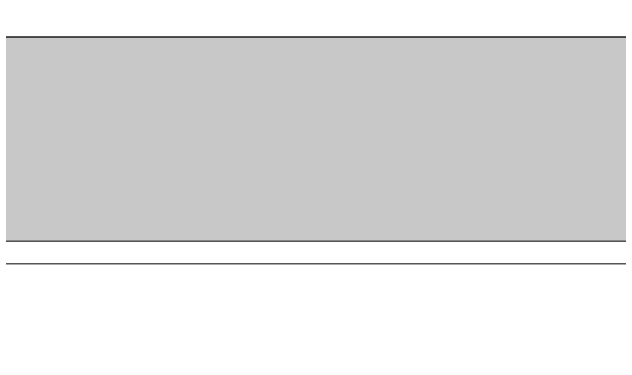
# Model space of a CAD drawing. Header units: millimetres. Extents: x -157642 to 241542, y -22875 to 31024.
# Drawn here: x -152271 to -146901, y 17998 to 21093 of the extents above; entities that cross this region are included whole.
import ezdxf

# ---------------------------------------------------------------- set-up
doc = ezdxf.new("R2010")
doc.units = ezdxf.units.MM
doc.header["$LTSCALE"] = 100
doc.header["$MEASUREMENT"] = 0
doc.layers.add('00-Mepduong', color=3, linetype='Continuous')
doc.layers.add('3.Curb', color=6, linetype='Continuous', lineweight=15)
doc.layers.add('ARC_HATCH', color=8, linetype='Continuous', lineweight=0)

msp = doc.modelspace()

# ---------------------------------------------------------------- hatches: boundary and pattern name
at = {"layer": 'ARC_HATCH'}
h = msp.add_hatch(dxfattribs=at)
h.set_pattern_fill('ANGLE', color=256, scale=200, angle=33.9181, style=0)
h.set_pattern_definition([(44.7531, (-68750, -5000), (-983.562, 992.076), [1016, -381]), (134.7531, (-68750, -5000), (-992.076, -983.562), [1016, -381])])
h.paths.add_polyline_path([(-66504.1, 15335.2), (-66524.8, 18335.1), (-60524.9, 18376.5), (-60504.3, 15376.5)])
h.paths.add_polyline_path([(-60504.3, 15376.5), (-60524.9, 18376.5), (-54525.1, 18417.8), (-54504.4, 15417.9)])
edge = h.paths.add_edge_path()
edge.add_line((-157641.5, 20875.1), (-157641.5, 19073.1))
edge.add_line((-157641.5, 19073.1), (-137146.9, 19072.5))
edge.add_line((-137146.9, 19072.5), (-87147.3, 15321.8))
edge.add_line((-87147.3, 15321.8), (-51903.3, 15321.8))
edge.add_arc((-51903.2, 23621.8), 8300, 269.99995, 340.67505)
edge.add_line((-44070.9, 20875.1), (-157641.5, 20875.1))

# ---------------------------------------------------------------- linework, layer by layer
at = {"layer": '00-Mepduong'}
msp.add_line((-157641.5, 20875.1), (-44070.9, 20875.1), dxfattribs=at)
at = {"layer": '3.Curb'}
for points in [[(-157641.5, 18873.1), (-137154.4, 18872.5), (-87154.8, 15121.8), (-51903.2, 15121.8, 0.414207), (-43403.2, 23621.6), (-43403.1, 30335)], [(-157641.5, 19073.1), (-137146.9, 19072.5), (-87147.3, 15321.8), (-51903.2, 15321.8, 0.414207), (-43603.2, 23621.6), (-43603.1, 30335)]]:
    msp.add_lwpolyline(points, format="xyb", dxfattribs=at)

doc.saveas('drawing.dxf')
